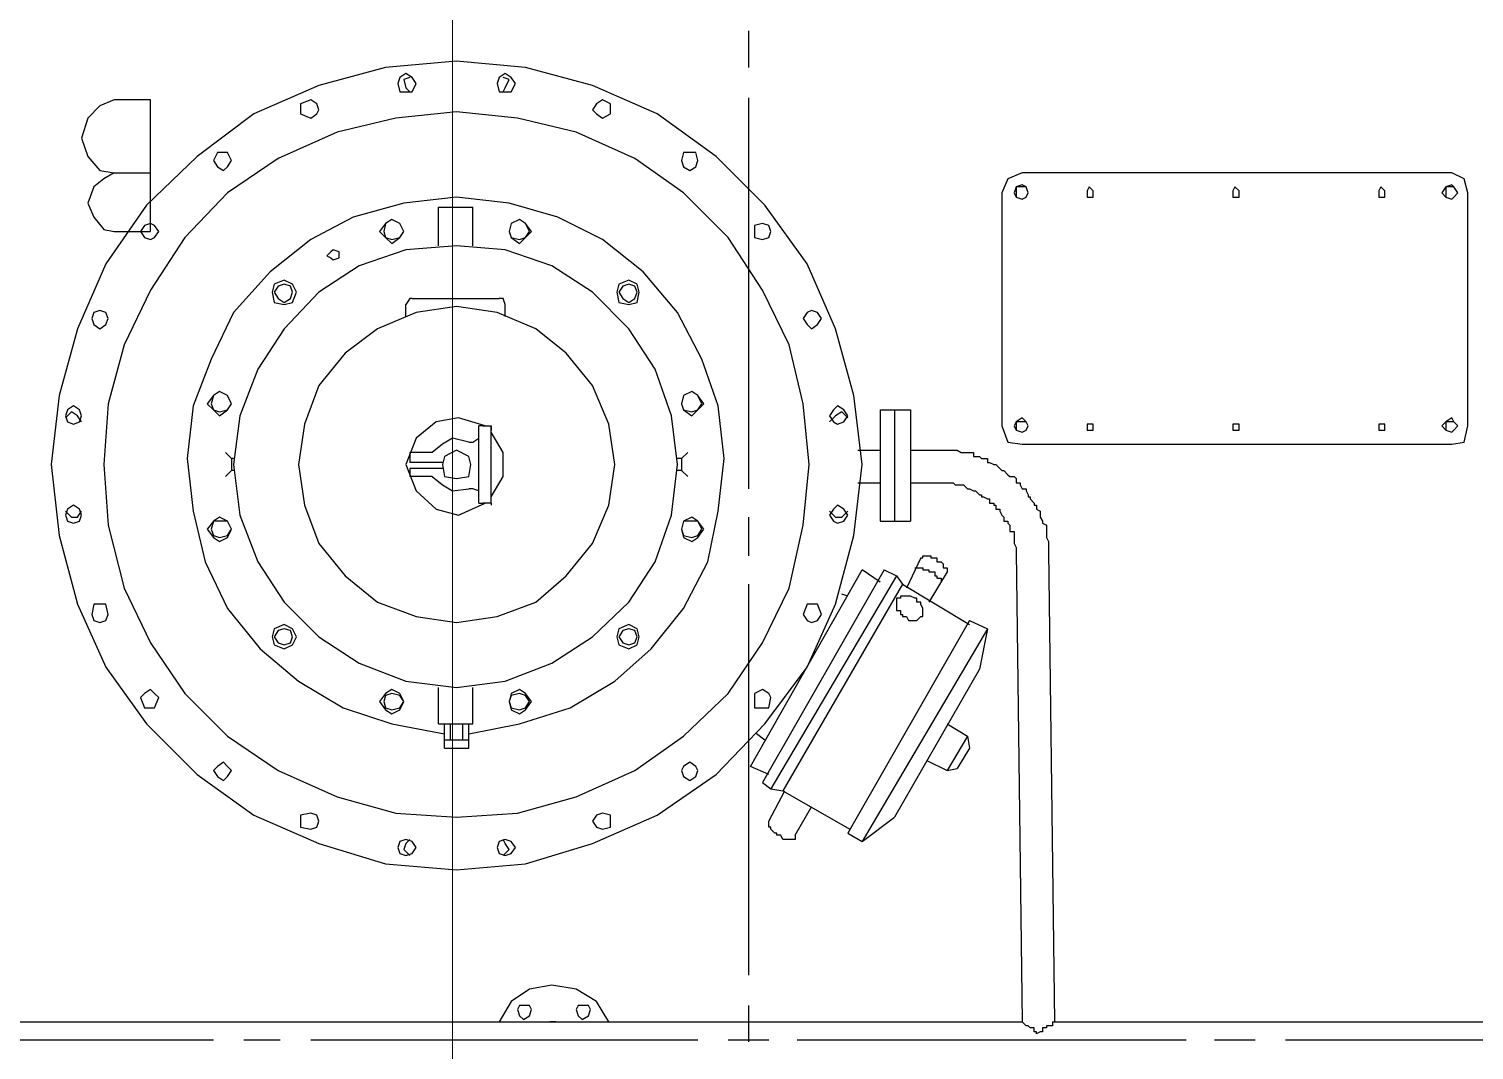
# Model space of a CAD drawing. Header units: millimetres. Extents: x 37084 to 180780, y -153145 to -16322.
# Drawn here: x 72745 to 74228, y -115757 to -114709 of the extents above; entities that cross this region are included whole.
import ezdxf

# ---------------------------------------------------------------- set-up
doc = ezdxf.new("R2010")
doc.units = ezdxf.units.MM
doc.header["$MEASUREMENT"] = 0
doc.linetypes.add('CONTINU', pattern=[0])
doc.layers.add('00', color=5, linetype='Continuous', lineweight=9)
doc.layers.add('1_Day dan', color=5, linetype='Continuous')

# ---------------------------------------------------------------- blocks, each defined once
blk = doc.blocks.new('MBA')
at = {"color": 0, "linetype": 'ByBlock', "lineweight": 25}
for points in [[(1955845, 287177.6), (1955845, 287140.1)], [(1955129.4, 286732.4), (1955137.7, 286659.6), (1955156.5, 286588.9), (1955185.6, 286524.4), (1955227.2, 286466.2), (1955279.2, 286414.2), (1955337.4, 286372.6), (1955404, 286343.4), (1955472.6, 286322.6), (1955545.4, 286316.4), (1955616.2, 286322.6), (1955684.8, 286343.4), (1955751.4, 286372.6), (1955811.7, 286414.2), (1955861.6, 286466.2), (1955905.3, 286524.4), (1955934.4, 286588.9), (1955953.2, 286659.6), (1955961.5, 286732.4), (1955953.2, 286803.2), (1955934.4, 286871.8), (1955905.3, 286938.4), (1955861.6, 286998.7), (1955811.7, 287048.6), (1955751.4, 287092.3), (1955684.8, 287121.4), (1955616.2, 287140.1), (1955545.4, 287146.4), (1955472.6, 287140.1), (1955404, 287121.4), (1955337.4, 287092.3), (1955279.2, 287048.6), (1955227.2, 286998.7), (1955185.6, 286938.4), (1955156.5, 286871.8), (1955137.7, 286803.2), (1955129.4, 286732.4)], [(1955485.1, 287123.5), (1955487.2, 287115.2), (1955493.4, 287115.2), (1955499.7, 287115.2), (1955503.8, 287123.5), (1955499.7, 287129.7), (1955493.4, 287133.9), (1955487.2, 287129.7), (1955485.1, 287123.5)], [(1955497.6, 287129.7), (1955491.4, 287127.7), (1955493.4, 287119.3), (1955497.6, 287115.2)], [(1955587, 287123.5), (1955589.1, 287115.2), (1955595.4, 287115.2), (1955601.6, 287115.2), (1955605.8, 287123.5), (1955601.6, 287129.7), (1955595.4, 287133.9), (1955589.1, 287129.7), (1955587, 287123.5)], [(1955593.3, 287115.2), (1955595.4, 287119.3), (1955599.5, 287127.7), (1955593.3, 287129.7)], [(1955845, 287108.9), (1955845, 286707.5)], [(1955231.3, 287106.9), (1955193.9, 287106.9), (1955179.3, 287100.6), (1955166.9, 287088.1), (1955160.6, 287067.3), (1955166.9, 287048.6), (1955179.3, 287034.1), (1955193.9, 287032), (1955231.3, 287032)], [(1955193.9, 287032), (1955183.5, 287025.7), (1955173.1, 287017.4), (1955166.9, 287000.8), (1955173.1, 286986.2), (1955183.5, 286973.7), (1955193.9, 286971.7), (1955231.3, 286971.7), (1955231.3, 287106.9)], [(1955183.5, 286732.4), (1955187.7, 286670), (1955204.3, 286605.5), (1955231.3, 286549.4), (1955266.7, 286497.4), (1955310.4, 286453.7), (1955362.4, 286418.3), (1955422.7, 286391.3), (1955483, 286374.6), (1955545.4, 286370.5), (1955607.8, 286374.6), (1955668.2, 286391.3), (1955728.5, 286418.3), (1955778.4, 286453.7), (1955824.2, 286497.4), (1955859.5, 286549.4), (1955886.6, 286605.5), (1955901.1, 286670), (1955907.4, 286732.4), (1955901.1, 286794.8), (1955886.6, 286855.2), (1955859.5, 286911.3), (1955824.2, 286965.4), (1955778.4, 287011.2), (1955728.5, 287046.5), (1955668.2, 287073.6), (1955607.8, 287088.1), (1955545.4, 287094.4), (1955483, 287088.1), (1955422.7, 287073.6), (1955362.4, 287046.5), (1955310.4, 287011.2), (1955266.7, 286965.4), (1955231.3, 286911.3), (1955204.3, 286855.2), (1955187.7, 286794.8), (1955183.5, 286732.4)], [(1955385.3, 287096.5), (1955385.3, 287092.3), (1955395.7, 287088.1), (1955401.9, 287092.3), (1955404, 287096.5), (1955401.9, 287102.7), (1955395.7, 287106.9), (1955385.3, 287102.7), (1955385.3, 287096.5)], [(1955684.8, 287096.5), (1955689, 287092.3), (1955695.2, 287088.1), (1955703.5, 287092.3), (1955703.5, 287096.5), (1955703.5, 287102.7), (1955695.2, 287106.9), (1955689, 287102.7), (1955684.8, 287096.5)], [(1955295.8, 287044.5), (1955300, 287038.2), (1955306.2, 287034.1), (1955310.4, 287038.2), (1955314.5, 287044.5), (1955310.4, 287052.8), (1955306.2, 287052.8), (1955300, 287052.8), (1955295.8, 287044.5)], [(1955776.3, 287044.5), (1955778.4, 287038.2), (1955784.7, 287034.1), (1955790.9, 287038.2), (1955793, 287044.5), (1955790.9, 287052.8), (1955784.7, 287052.8), (1955778.4, 287052.8), (1955776.3, 287044.5)], [(1956125.8, 287032), (1956111.2, 287025.7), (1956105, 287011.2)], [(1956566.8, 287032), (1956125.8, 287032)], [(1956583.4, 287011.2), (1956579.3, 287025.7), (1956566.8, 287032)], [(1955557.9, 286455.8), (1955609.9, 286466.2), (1955661.9, 286482.8), (1955707.7, 286509.9), (1955745.1, 286543.1), (1955778.4, 286584.7), (1955803.4, 286632.6), (1955813.8, 286684.6), (1955820, 286738.7), (1955813.8, 286792.8), (1955797.1, 286840.6), (1955772.2, 286888.4), (1955736.8, 286930.1), (1955695.2, 286963.3), (1955649.4, 286986.2), (1955599.5, 287000.8), (1955545.4, 287007), (1955491.4, 287000.8), (1955439.4, 286986.2), (1955395.7, 286963.3), (1955354.1, 286930.1), (1955316.6, 286888.4), (1955293.7, 286840.6), (1955275, 286792.8), (1955268.8, 286738.7), (1955275, 286684.6), (1955287.5, 286632.6), (1955310.4, 286584.7), (1955343.7, 286543.1), (1955383.2, 286509.9), (1955429, 286482.8), (1955478.9, 286466.2), (1955533, 286455.8)], [(1956105, 287011.2), (1956105, 286772)], [(1956117.5, 287011.2), (1956119.6, 287007), (1956125.8, 287004.9), (1956130, 287007), (1956132, 287011.2), (1956130, 287017.4), (1956125.8, 287019.5), (1956119.6, 287017.4), (1956117.5, 287011.2)], [(1956119.6, 287011.2), (1956119.6, 287007), (1956125.8, 287004.9), (1956130, 287007), (1956132, 287011.2), (1956130, 287017.4), (1956125.8, 287017.4), (1956119.6, 287017.4), (1956119.6, 287011.2)], [(1956192.4, 287011.2), (1956192.4, 287007), (1956194.5, 287007), (1956198.6, 287007), (1956198.6, 287011.2), (1956198.6, 287013.3), (1956194.5, 287017.4), (1956192.4, 287013.3), (1956192.4, 287011.2)], [(1956342.1, 287011.2), (1956342.1, 287007), (1956344.2, 287007), (1956348.4, 287007), (1956348.4, 287011.2), (1956348.4, 287013.3), (1956344.2, 287017.4), (1956342.1, 287013.3), (1956342.1, 287011.2)], [(1956491.9, 287011.2), (1956491.9, 287007), (1956494, 287007), (1956498.2, 287007), (1956498.2, 287011.2), (1956498.2, 287013.3), (1956494, 287017.4), (1956491.9, 287013.3), (1956491.9, 287011.2)], [(1956556.4, 287011.2), (1956560.6, 287007), (1956566.8, 287004.9), (1956568.9, 287007), (1956573, 287011.2), (1956568.9, 287017.4), (1956566.8, 287019.5), (1956560.6, 287017.4), (1956556.4, 287011.2)], [(1956560.6, 287011.2), (1956560.6, 287007), (1956566.8, 287004.9), (1956568.9, 287007), (1956573, 287011.2), (1956568.9, 287017.4), (1956566.8, 287017.4), (1956560.6, 287017.4), (1956560.6, 287011.2)], [(1956583.4, 286772), (1956583.4, 287011.2)], [(1955526.7, 286996.6), (1955562.1, 286996.6)], [(1955526.7, 286957.1), (1955526.7, 286996.6)], [(1955562.1, 286957.1), (1955562.1, 286996.6)], [(1955220.9, 286971.7), (1955225.1, 286965.4), (1955231.3, 286963.3), (1955235.5, 286965.4), (1955239.7, 286971.7), (1955235.5, 286977.9), (1955231.3, 286980), (1955225.1, 286977.9), (1955220.9, 286971.7)], [(1955466.4, 286971.7), (1955472.6, 286965.4), (1955478.9, 286959.2), (1955487.2, 286965.4), (1955491.4, 286971.7), (1955487.2, 286980), (1955478.9, 286984.1), (1955472.6, 286980), (1955466.4, 286971.7)], [(1955470.6, 286971.7), (1955472.6, 286965.4), (1955478.9, 286963.3), (1955487.2, 286965.4), (1955491.4, 286971.7), (1955487.2, 286980), (1955478.9, 286984.1), (1955472.6, 286980), (1955470.6, 286971.7)], [(1955599.5, 286971.7), (1955601.6, 286965.4), (1955609.9, 286959.2), (1955616.2, 286965.4), (1955622.4, 286971.7), (1955616.2, 286980), (1955609.9, 286984.1), (1955601.6, 286980), (1955599.5, 286971.7)], [(1955599.5, 286971.7), (1955601.6, 286965.4), (1955609.9, 286963.3), (1955616.2, 286965.4), (1955620.3, 286971.7), (1955616.2, 286980), (1955609.9, 286984.1), (1955601.6, 286980), (1955599.5, 286971.7)], [(1955851.2, 286971.7), (1955851.2, 286965.4), (1955859.5, 286963.3), (1955865.8, 286965.4), (1955867.9, 286971.7), (1955865.8, 286977.9), (1955859.5, 286980), (1955851.2, 286977.9), (1955851.2, 286971.7)], [(1955316.6, 286732.4), (1955322.9, 286680.4), (1955341.6, 286632.6), (1955368.6, 286591), (1955404, 286555.6), (1955445.6, 286528.6), (1955493.4, 286509.9), (1955545.4, 286503.6), (1955595.4, 286509.9), (1955643.2, 286528.6), (1955684.8, 286555.6), (1955722.3, 286591), (1955749.3, 286632.6), (1955765.9, 286680.4), (1955772.2, 286732.4), (1955765.9, 286782.4), (1955749.3, 286830.2), (1955722.3, 286871.8), (1955684.8, 286909.2), (1955643.2, 286936.3), (1955595.4, 286952.9), (1955545.4, 286957.1), (1955493.4, 286952.9), (1955445.6, 286936.3), (1955404, 286909.2), (1955368.6, 286871.8), (1955341.6, 286830.2), (1955322.9, 286782.4), (1955316.6, 286732.4)], [(1955412.3, 286946.7), (1955416.5, 286944.6), (1955418.6, 286942.5), (1955424.8, 286944.6), (1955424.8, 286946.7), (1955424.8, 286950.9), (1955418.6, 286952.9), (1955416.5, 286950.9), (1955412.3, 286946.7)], [(1955356.1, 286909.2), (1955358.2, 286898.8), (1955368.6, 286896.8), (1955376.9, 286898.8), (1955381.1, 286909.2), (1955376.9, 286917.6), (1955368.6, 286921.7), (1955358.2, 286917.6), (1955356.1, 286909.2)], [(1955358.2, 286909.2), (1955362.4, 286903), (1955368.6, 286898.8), (1955374.9, 286903), (1955376.9, 286909.2), (1955374.9, 286915.5), (1955368.6, 286917.6), (1955362.4, 286915.5), (1955358.2, 286909.2)], [(1955709.8, 286909.2), (1955711.9, 286898.8), (1955722.3, 286896.8), (1955730.6, 286898.8), (1955732.7, 286909.2), (1955730.6, 286917.6), (1955722.3, 286921.7), (1955711.9, 286917.6), (1955709.8, 286909.2)], [(1955711.9, 286909.2), (1955716, 286903), (1955722.3, 286898.8), (1955728.5, 286903), (1955730.6, 286909.2), (1955728.5, 286915.5), (1955722.3, 286917.6), (1955716, 286915.5), (1955711.9, 286909.2)], [(1955499.7, 286903), (1955497.6, 286903), (1955493.4, 286896.8)], [(1955499.7, 286903), (1955589.1, 286903)], [(1955595.4, 286896.8), (1955593.3, 286903), (1955589.1, 286903)], [(1955171, 286882.2), (1955173.1, 286876), (1955179.3, 286871.8), (1955185.6, 286876), (1955187.7, 286882.2), (1955185.6, 286888.4), (1955179.3, 286890.5), (1955173.1, 286888.4), (1955171, 286882.2)], [(1955383.2, 286732.4), (1955389.4, 286690.8), (1955404, 286651.3), (1955431, 286618), (1955464.3, 286591), (1955503.8, 286576.4), (1955545.4, 286570.2), (1955587, 286576.4), (1955626.6, 286591), (1955657.8, 286618), (1955684.8, 286651.3), (1955701.5, 286690.8), (1955707.7, 286732.4), (1955701.5, 286774), (1955684.8, 286813.6), (1955657.8, 286846.8), (1955626.6, 286871.8), (1955587, 286888.4), (1955545.4, 286894.7), (1955503.8, 286888.4), (1955464.3, 286871.8), (1955431, 286846.8), (1955404, 286813.6), (1955389.4, 286774), (1955383.2, 286732.4)], [(1955493.4, 286884.3), (1955493.4, 286896.8)], [(1955595.4, 286884.3), (1955595.4, 286896.8)], [(1955901.1, 286882.2), (1955905.3, 286876), (1955909.5, 286871.8), (1955915.7, 286876), (1955919.9, 286882.2), (1955915.7, 286888.4), (1955909.5, 286890.5), (1955905.3, 286888.4), (1955901.1, 286882.2)], [(1955289.6, 286794.8), (1955295.8, 286788.6), (1955302.1, 286782.4), (1955310.4, 286788.6), (1955314.5, 286794.8), (1955310.4, 286803.2), (1955302.1, 286807.3), (1955295.8, 286803.2), (1955289.6, 286794.8)], [(1955293.7, 286794.8), (1955295.8, 286788.6), (1955302.1, 286786.5), (1955310.4, 286788.6), (1955314.5, 286794.8), (1955310.4, 286803.2), (1955302.1, 286807.3), (1955295.8, 286803.2), (1955293.7, 286794.8)], [(1955776.3, 286794.8), (1955778.4, 286788.6), (1955786.7, 286782.4), (1955793, 286788.6), (1955799.2, 286794.8), (1955793, 286803.2), (1955786.7, 286807.3), (1955778.4, 286803.2), (1955776.3, 286794.8)], [(1955776.3, 286794.8), (1955778.4, 286788.6), (1955786.7, 286786.5), (1955793, 286788.6), (1955797.1, 286794.8), (1955793, 286803.2), (1955786.7, 286807.3), (1955778.4, 286803.2), (1955776.3, 286794.8)], [(1955144, 286782.4), (1955146.1, 286776.1), (1955152.3, 286774), (1955158.5, 286776.1), (1955160.6, 286782.4), (1955158.5, 286788.6), (1955152.3, 286792.8), (1955146.1, 286788.6), (1955144, 286782.4)], [(1955160.6, 286776.1), (1955156.5, 286782.4), (1955150.2, 286786.5), (1955144, 286780.3)], [(1955928.2, 286782.4), (1955932.4, 286776.1), (1955936.5, 286774), (1955942.8, 286776.1), (1955946.9, 286782.4), (1955942.8, 286788.6), (1955936.5, 286792.8), (1955932.4, 286788.6), (1955928.2, 286782.4)], [(1955946.9, 286780.3), (1955940.7, 286786.5), (1955934.4, 286782.4), (1955928.2, 286776.1)], [(1955980.2, 286788.6), (1955994.8, 286788.6)], [(1955980.2, 286788.6), (1955980.2, 286674.2)], [(1955994.8, 286788.6), (1956011.4, 286788.6)], [(1955994.8, 286788.6), (1955994.8, 286674.2)], [(1955994.8, 286788.6), (1955994.8, 286674.2)], [(1956011.4, 286788.6), (1956011.4, 286674.2)], [(1955574.6, 286772), (1955547.5, 286780.3), (1955524.6, 286776.1), (1955503.8, 286759.5), (1955493.4, 286732.4), (1955503.8, 286705.4), (1955524.6, 286686.7), (1955547.5, 286680.4), (1955574.6, 286692.9)], [(1955568.3, 286692.9), (1955568.3, 286772)], [(1955572.5, 286772), (1955568.3, 286772)], [(1955572.5, 286772), (1955580.8, 286772)], [(1955580.8, 286692.9), (1955580.8, 286772)], [(1955580.8, 286772), (1955580.8, 286767.8)], [(1956105, 286772), (1956111.2, 286755.3), (1956125.8, 286753.2)], [(1956117.5, 286772), (1956119.6, 286767.8), (1956125.8, 286765.7), (1956130, 286767.8), (1956132, 286772), (1956130, 286776.1), (1956125.8, 286780.3), (1956119.6, 286776.1), (1956117.5, 286772)], [(1956119.6, 286772), (1956119.6, 286767.8), (1956125.8, 286765.7), (1956130, 286767.8), (1956132, 286772), (1956130, 286776.1), (1956125.8, 286776.1), (1956119.6, 286776.1), (1956119.6, 286772)], [(1956192.4, 286772), (1956192.4, 286767.8), (1956194.5, 286767.8), (1956198.6, 286767.8), (1956198.6, 286772), (1956198.6, 286774), (1956194.5, 286774), (1956192.4, 286774), (1956192.4, 286772)], [(1956342.1, 286772), (1956342.1, 286767.8), (1956344.2, 286767.8), (1956348.4, 286767.8), (1956348.4, 286772), (1956348.4, 286774), (1956344.2, 286774), (1956342.1, 286774), (1956342.1, 286772)], [(1956491.9, 286772), (1956491.9, 286767.8), (1956494, 286767.8), (1956498.2, 286767.8), (1956498.2, 286772), (1956498.2, 286774), (1956494, 286774), (1956491.9, 286774), (1956491.9, 286772)], [(1956556.4, 286772), (1956560.6, 286767.8), (1956566.8, 286765.7), (1956568.9, 286767.8), (1956573, 286772), (1956568.9, 286776.1), (1956566.8, 286780.3), (1956560.6, 286776.1), (1956556.4, 286772)], [(1956560.6, 286772), (1956560.6, 286767.8), (1956566.8, 286765.7), (1956568.9, 286767.8), (1956573, 286772), (1956568.9, 286776.1), (1956566.8, 286776.1), (1956560.6, 286776.1), (1956560.6, 286772)], [(1956566.8, 286753.2), (1956579.3, 286755.3), (1956583.4, 286772)], [(1955557.9, 286755.3), (1955541.3, 286759.5), (1955530.9, 286753.2), (1955520.5, 286744.9)], [(1955557.9, 286755.3), (1955562.1, 286755.3), (1955568.3, 286759.5), (1955568.3, 286765.7)], [(1955580.8, 286699.2), (1955593.3, 286720), (1955593.3, 286744.9), (1955580.8, 286765.7)], [(1956125.8, 286753.2), (1956566.8, 286753.2)], [(1955314.5, 286738.7), (1955308.3, 286744.9)], [(1955316.6, 286738.7), (1955314.5, 286738.7)], [(1955314.5, 286738.7), (1955314.5, 286726.2)], [(1955520.5, 286744.9), (1955497.6, 286744.9)], [(1955497.6, 286744.9), (1955497.6, 286734.5)], [(1955530.9, 286732.4), (1955533, 286720), (1955545.4, 286717.9), (1955557.9, 286720), (1955560, 286732.4), (1955557.9, 286740.8), (1955545.4, 286747), (1955533, 286740.8), (1955530.9, 286732.4)], [(1955776.3, 286738.7), (1955772.2, 286738.7)], [(1955776.3, 286738.7), (1955782.6, 286744.9)], [(1955776.3, 286738.7), (1955776.3, 286726.2)], [(1955957.3, 286747), (1955980.2, 286747)], [(1956011.4, 286747), (1956036.4, 286747)], [(1956036.4, 286747), (1956038.4, 286747), (1956042.6, 286747), (1956044.7, 286747), (1956048.8, 286747), (1956050.9, 286747), (1956055.1, 286747), (1956057.2, 286747), (1956059.2, 286747), (1956063.4, 286744.9), (1956065.5, 286744.9), (1956069.6, 286744.9), (1956071.7, 286744.9), (1956075.9, 286744.9), (1956075.9, 286740.8), (1956078, 286740.8), (1956082.1, 286740.8), (1956084.2, 286738.7), (1956086.3, 286738.7), (1956090.4, 286738.7), (1956090.4, 286734.5), (1956092.5, 286734.5), (1956096.7, 286732.4), (1956098.8, 286732.4), (1956102.9, 286728.3), (1956105, 286726.2), (1956107.1, 286726.2), (1956111.2, 286722), (1956113.3, 286720), (1956117.5, 286720), (1956119.6, 286717.9), (1956119.6, 286713.7), (1956123.7, 286713.7), (1956123.7, 286711.6), (1956125.8, 286707.5), (1956130, 286707.5), (1956130, 286705.4), (1956132, 286701.2), (1956132, 286699.2), (1956134.1, 286699.2), (1956134.1, 286697.1), (1956138.3, 286692.9), (1956138.3, 286690.8), (1956140.4, 286690.8), (1956140.4, 286686.7), (1956144.5, 286684.6), (1956144.5, 286680.4), (1956144.5, 286678.4), (1956146.6, 286674.2), (1956146.6, 286672.1), (1956150.8, 286670), (1956150.8, 286665.9), (1956150.8, 286663.8), (1956150.8, 286659.6), (1956150.8, 286657.5), (1956152.8, 286653.4), (1956152.8, 286651.3), (1956152.8, 286647.1), (1956152.8, 286645.1), (1956152.8, 286643)], [(1955314.5, 286726.2), (1955308.3, 286720)], [(1955316.6, 286726.2), (1955314.5, 286726.2)], [(1955530.9, 286734.5), (1955497.6, 286734.5)], [(1955530.9, 286728.3), (1955497.6, 286728.3)], [(1955497.6, 286728.3), (1955497.6, 286720)], [(1955776.3, 286726.2), (1955772.2, 286726.2)], [(1955776.3, 286726.2), (1955782.6, 286720)], [(1955520.5, 286720), (1955497.6, 286720)], [(1955520.5, 286720), (1955530.9, 286711.6), (1955541.3, 286705.4), (1955557.9, 286707.5)], [(1955957.3, 286713.7), (1955980.2, 286713.7)], [(1956011.4, 286713.7), (1956036.4, 286713.7)], [(1956036.4, 286713.7), (1956038.4, 286713.7), (1956042.6, 286713.7), (1956044.7, 286713.7), (1956048.8, 286713.7), (1956050.9, 286713.7), (1956055.1, 286713.7), (1956057.2, 286711.6), (1956059.2, 286711.6), (1956063.4, 286711.6), (1956065.5, 286711.6), (1956069.6, 286707.5), (1956071.7, 286707.5), (1956075.9, 286705.4), (1956078, 286705.4), (1956082.1, 286701.2), (1956084.2, 286701.2), (1956084.2, 286699.2), (1956086.3, 286699.2), (1956090.4, 286697.1), (1956092.5, 286697.1), (1956092.5, 286692.9), (1956096.7, 286692.9), (1956096.7, 286690.8), (1956098.8, 286690.8), (1956098.8, 286686.7), (1956102.9, 286686.7), (1956102.9, 286684.6), (1956105, 286680.4), (1956107.1, 286678.4), (1956107.1, 286674.2), (1956111.2, 286674.2), (1956111.2, 286672.1), (1956113.3, 286670), (1956113.3, 286665.9), (1956113.3, 286663.8), (1956117.5, 286663.8), (1956117.5, 286659.6), (1956117.5, 286657.5), (1956117.5, 286653.4), (1956117.5, 286651.3), (1956119.6, 286647.1), (1956119.6, 286645.1), (1956119.6, 286643)], [(1955568.3, 286699.2), (1955568.3, 286705.4), (1955562.1, 286707.5), (1955557.9, 286707.5)], [(1955144, 286680.4), (1955146.1, 286674.2), (1955152.3, 286672.1), (1955158.5, 286674.2), (1955160.6, 286680.4), (1955158.5, 286686.7), (1955152.3, 286690.8), (1955146.1, 286686.7), (1955144, 286680.4)], [(1955144, 286684.6), (1955150.2, 286678.4), (1955156.5, 286678.4), (1955160.6, 286684.6)], [(1955568.3, 286692.9), (1955572.5, 286692.9)], [(1955580.8, 286692.9), (1955572.5, 286692.9)], [(1955580.8, 286692.9), (1955580.8, 286690.8)], [(1955928.2, 286680.4), (1955932.4, 286674.2), (1955936.5, 286672.1), (1955942.8, 286674.2), (1955946.9, 286680.4), (1955942.8, 286686.7), (1955936.5, 286690.8), (1955932.4, 286686.7), (1955928.2, 286680.4)], [(1955928.2, 286684.6), (1955934.4, 286678.4), (1955940.7, 286678.4), (1955946.9, 286684.6)], [(1955289.6, 286665.9), (1955295.8, 286657.5), (1955302.1, 286653.4), (1955310.4, 286657.5), (1955314.5, 286665.9), (1955310.4, 286674.2), (1955302.1, 286678.4), (1955295.8, 286674.2), (1955289.6, 286665.9)], [(1955293.7, 286665.9), (1955295.8, 286659.6), (1955302.1, 286657.5), (1955310.4, 286659.6), (1955314.5, 286665.9), (1955310.4, 286674.2), (1955302.1, 286674.2), (1955295.8, 286674.2), (1955293.7, 286665.9)], [(1955776.3, 286665.9), (1955778.4, 286657.5), (1955786.7, 286653.4), (1955793, 286657.5), (1955799.2, 286665.9), (1955793, 286674.2), (1955786.7, 286678.4), (1955778.4, 286674.2), (1955776.3, 286665.9)], [(1955776.3, 286665.9), (1955778.4, 286659.6), (1955786.7, 286657.5), (1955793, 286659.6), (1955797.1, 286665.9), (1955793, 286674.2), (1955786.7, 286674.2), (1955778.4, 286674.2), (1955776.3, 286665.9)], [(1955845, 286678.4), (1955845, 286638.8)], [(1955980.2, 286674.2), (1955994.8, 286674.2)], [(1955994.8, 286674.2), (1956011.4, 286674.2)], [(1956021.8, 286636.7), (1956007.2, 286605.5)], [(1956021.8, 286636.7), (1956023.9, 286636.7), (1956023.9, 286638.8), (1956028, 286638.8), (1956030.1, 286638.8), (1956032.2, 286638.8), (1956032.2, 286636.7), (1956036.4, 286636.7), (1956038.4, 286636.7), (1956038.4, 286632.6), (1956042.6, 286632.6), (1956044.7, 286630.5), (1956044.7, 286626.3), (1956048.8, 286626.3), (1956048.8, 286624.3), (1956048.8, 286622.2)], [(1956119.6, 286643), (1956125.8, 286160.4)], [(1956152.8, 286643), (1956159.1, 286160.4)], [(1955847.1, 286422.5), (1955961.5, 286624.3)], [(1955984.4, 286624.3), (1955859.5, 286405.9)], [(1955980.2, 286611.8), (1955961.5, 286624.3)], [(1955984.4, 286624.3), (1955996.8, 286618)], [(1956015.6, 286626.3), (1956017.6, 286626.3), (1956021.8, 286626.3), (1956023.9, 286626.3), (1956023.9, 286624.3), (1956028, 286624.3), (1956030.1, 286624.3), (1956030.1, 286622.2)], [(1956048.8, 286622.2), (1956030.1, 286591)], [(1956030.1, 286622.2), (1956032.2, 286622.2), (1956036.4, 286622.2), (1956036.4, 286618), (1956038.4, 286618), (1956038.4, 286615.9), (1956042.6, 286615.9), (1956042.6, 286611.8)], [(1955845, 286609.7), (1955845, 286208.2)], [(1955996.8, 286618), (1955867.9, 286399.6)], [(1956003.1, 286609.7), (1955880.3, 286397.5)], [(1955996.8, 286618), (1956003.1, 286609.7)], [(1956003.1, 286609.7), (1956071.7, 286568.1)], [(1955946.9, 286597.2), (1955940.7, 286599.3)], [(1956023.9, 286578.5), (1956023.9, 286582.7), (1956023.9, 286584.7), (1956021.8, 286588.9), (1956021.8, 286591), (1956017.6, 286591), (1956017.6, 286595.1), (1956015.6, 286595.1), (1956011.4, 286597.2), (1956009.3, 286597.2), (1956007.2, 286597.2), (1956003.1, 286597.2), (1956001, 286597.2), (1956001, 286595.1), (1955996.8, 286595.1)], [(1955996.8, 286595.1), (1955996.8, 286591), (1955996.8, 286588.9), (1955996.8, 286584.7), (1955996.8, 286582.7), (1956001, 286582.7), (1956001, 286578.5), (1956003.1, 286578.5), (1956003.1, 286576.4), (1956007.2, 286576.4), (1956009.3, 286572.3), (1956011.4, 286572.3), (1956015.6, 286572.3), (1956017.6, 286572.3), (1956021.8, 286576.4), (1956023.9, 286576.4), (1956023.9, 286578.5)], [(1955171, 286578.5), (1955173.1, 286572.3), (1955179.3, 286570.2), (1955185.6, 286572.3), (1955187.7, 286578.5), (1955185.6, 286588.9), (1955179.3, 286588.9), (1955173.1, 286588.9), (1955171, 286578.5)], [(1955901.1, 286578.5), (1955905.3, 286572.3), (1955909.5, 286570.2), (1955915.7, 286572.3), (1955919.9, 286578.5), (1955915.7, 286588.9), (1955909.5, 286588.9), (1955905.3, 286588.9), (1955901.1, 286578.5)], [(1955356.1, 286555.6), (1955358.2, 286547.3), (1955368.6, 286543.1), (1955376.9, 286547.3), (1955381.1, 286555.6), (1955376.9, 286563.9), (1955368.6, 286568.1), (1955358.2, 286563.9), (1955356.1, 286555.6)], [(1955358.2, 286555.6), (1955362.4, 286549.4), (1955368.6, 286547.3), (1955374.9, 286549.4), (1955376.9, 286555.6), (1955374.9, 286561.9), (1955368.6, 286563.9), (1955362.4, 286561.9), (1955358.2, 286555.6)], [(1955709.8, 286555.6), (1955711.9, 286547.3), (1955722.3, 286543.1), (1955730.6, 286547.3), (1955732.7, 286555.6), (1955730.6, 286563.9), (1955722.3, 286568.1), (1955711.9, 286563.9), (1955709.8, 286555.6)], [(1955711.9, 286555.6), (1955716, 286549.4), (1955722.3, 286547.3), (1955728.5, 286549.4), (1955730.6, 286555.6), (1955728.5, 286561.9), (1955722.3, 286563.9), (1955716, 286561.9), (1955711.9, 286555.6)], [(1956071.7, 286572.3), (1955946.9, 286353.8)], [(1956090.4, 286563.9), (1955961.5, 286345.5)], [(1956071.7, 286572.3), (1956090.4, 286563.9)], [(1956090.4, 286563.9), (1956082.1, 286522.3)], [(1956082.1, 286522.3), (1955994.8, 286370.5)], [(1955220.9, 286493.2), (1955225.1, 286482.8), (1955231.3, 286482.8), (1955235.5, 286482.8), (1955239.7, 286493.2), (1955235.5, 286497.4), (1955231.3, 286501.5), (1955225.1, 286497.4), (1955220.9, 286493.2)], [(1955466.4, 286489.1), (1955472.6, 286480.7), (1955478.9, 286476.6), (1955487.2, 286480.7), (1955491.4, 286489.1), (1955487.2, 286497.4), (1955478.9, 286501.5), (1955472.6, 286497.4), (1955466.4, 286489.1)], [(1955526.7, 286466.2), (1955526.7, 286503.6)], [(1955562.1, 286466.2), (1955562.1, 286503.6)], [(1955599.5, 286489.1), (1955601.6, 286480.7), (1955609.9, 286476.6), (1955616.2, 286480.7), (1955622.4, 286489.1), (1955616.2, 286497.4), (1955609.9, 286501.5), (1955601.6, 286497.4), (1955599.5, 286489.1)], [(1955851.2, 286493.2), (1955851.2, 286482.8), (1955859.5, 286482.8), (1955865.8, 286482.8), (1955867.9, 286493.2), (1955865.8, 286497.4), (1955859.5, 286501.5), (1955851.2, 286497.4), (1955851.2, 286493.2)], [(1955470.6, 286489.1), (1955472.6, 286482.8), (1955478.9, 286480.7), (1955487.2, 286482.8), (1955491.4, 286489.1), (1955487.2, 286495.3), (1955478.9, 286497.4), (1955472.6, 286495.3), (1955470.6, 286489.1)], [(1955599.5, 286489.1), (1955601.6, 286482.8), (1955609.9, 286480.7), (1955616.2, 286482.8), (1955620.3, 286489.1), (1955616.2, 286495.3), (1955609.9, 286497.4), (1955601.6, 286495.3), (1955599.5, 286489.1)], [(1955526.7, 286466.2), (1955562.1, 286466.2)], [(1955533, 286449.5), (1955533, 286466.2)], [(1955539.2, 286449.5), (1955539.2, 286466.2)], [(1955551.7, 286449.5), (1955551.7, 286466.2)], [(1955557.9, 286449.5), (1955557.9, 286466.2)], [(1956048.8, 286466.2), (1956069.6, 286453.7)], [(1955557.9, 286449.5), (1955533, 286449.5)], [(1955533, 286441.2), (1955533, 286449.5)], [(1955557.9, 286441.2), (1955557.9, 286449.5)], [(1955861.6, 286449.5), (1955853.3, 286455.8)], [(1956069.6, 286453.7), (1956048.8, 286418.3)], [(1956069.6, 286453.7), (1956071.7, 286441.2)], [(1955295.8, 286418.3), (1955300, 286412.1), (1955306.2, 286407.9), (1955310.4, 286412.1), (1955314.5, 286418.3), (1955310.4, 286422.5), (1955306.2, 286426.7), (1955300, 286422.5), (1955295.8, 286418.3)], [(1955533, 286441.2), (1955557.9, 286441.2)], [(1955776.3, 286418.3), (1955778.4, 286412.1), (1955784.7, 286407.9), (1955790.9, 286412.1), (1955793, 286418.3), (1955790.9, 286422.5), (1955784.7, 286426.7), (1955778.4, 286422.5), (1955776.3, 286418.3)], [(1956028, 286428.7), (1956048.8, 286418.3)], [(1956071.7, 286441.2), (1956059.2, 286420.4)], [(1955865.8, 286414.2), (1955847.1, 286422.5)], [(1956048.8, 286418.3), (1956059.2, 286420.4)], [(1955859.5, 286405.9), (1955867.9, 286399.6)], [(1955865.8, 286366.3), (1955882.4, 286397.5)], [(1955867.9, 286399.6), (1955880.3, 286397.5)], [(1955880.3, 286397.5), (1955949, 286358)], [(1955385.3, 286366.3), (1955385.3, 286360.1), (1955395.7, 286358), (1955401.9, 286360.1), (1955404, 286366.3), (1955401.9, 286372.6), (1955395.7, 286374.6), (1955385.3, 286372.6), (1955385.3, 286366.3)], [(1955684.8, 286366.3), (1955689, 286360.1), (1955695.2, 286358), (1955703.5, 286360.1), (1955703.5, 286366.3), (1955703.5, 286372.6), (1955695.2, 286374.6), (1955689, 286372.6), (1955684.8, 286366.3)], [(1955892.8, 286351.8), (1955909.5, 286380.9)], [(1955961.5, 286345.5), (1955994.8, 286370.5)], [(1955874.1, 286351.8), (1955874.1, 286353.8), (1955872, 286353.8), (1955867.9, 286358), (1955867.9, 286360.1), (1955865.8, 286360.1), (1955865.8, 286364.2), (1955865.8, 286366.3)], [(1955946.9, 286353.8), (1955961.5, 286345.5)], [(1955485.1, 286339.3), (1955487.2, 286333), (1955493.4, 286331), (1955499.7, 286333), (1955503.8, 286339.3), (1955499.7, 286345.5), (1955493.4, 286347.6), (1955487.2, 286345.5), (1955485.1, 286339.3)], [(1955497.6, 286347.6), (1955493.4, 286343.4), (1955491.4, 286337.2), (1955497.6, 286331)], [(1955587, 286339.3), (1955589.1, 286333), (1955595.4, 286331), (1955601.6, 286333), (1955605.8, 286339.3), (1955601.6, 286345.5), (1955595.4, 286347.6), (1955589.1, 286345.5), (1955587, 286339.3)], [(1955593.3, 286331), (1955599.5, 286337.2), (1955595.4, 286343.4), (1955593.3, 286347.6)], [(1955892.8, 286351.8), (1955892.8, 286347.6), (1955888.7, 286347.6), (1955886.6, 286347.6), (1955882.4, 286347.6), (1955880.3, 286347.6), (1955878.3, 286351.8), (1955874.1, 286351.8)], [(1955701.5, 286160.4), (1955689, 286181.2), (1955668.2, 286193.7), (1955643.2, 286197.8), (1955620.3, 286193.7), (1955601.6, 286181.2), (1955589.1, 286160.4)], [(1955607.8, 286172.9), (1955609.9, 286166.6), (1955614.1, 286162.5), (1955620.3, 286166.6), (1955622.4, 286172.9), (1955620.3, 286177), (1955614.1, 286177), (1955609.9, 286177), (1955607.8, 286172.9)], [(1955668.2, 286172.9), (1955670.3, 286166.6), (1955674.4, 286162.5), (1955680.7, 286166.6), (1955682.7, 286172.9), (1955680.7, 286177), (1955674.4, 286177), (1955670.3, 286177), (1955668.2, 286172.9)], [(1955845, 286177), (1955845, 286139.6)], [(1954226.6, 286160.4), (1956125.8, 286160.4)], [(1955647.4, 286160.4), (1955641.1, 286160.4)], [(1956140.4, 286147.9), (1956140.4, 286150), (1956138.3, 286150), (1956138.3, 286154.2), (1956134.1, 286154.2), (1956132, 286156.2), (1956130, 286156.2), (1956125.8, 286160.4)], [(1956157, 286160.4), (1956157, 286156.2), (1956152.8, 286156.2), (1956150.8, 286156.2), (1956150.8, 286154.2), (1956146.6, 286154.2), (1956146.6, 286150), (1956144.5, 286150), (1956140.4, 286147.9)], [(1956157, 286160.4), (1957180.4, 286160.4)], [(1954894.4, 286141.7), (1955295.8, 286141.7)], [(1955327, 286141.7), (1955364.5, 286141.7)], [(1955395.7, 286141.7), (1955793, 286141.7)], [(1955824.2, 286141.7), (1955865.8, 286141.7)], [(1955894.9, 286141.7), (1956294.3, 286141.7)], [(1956323.4, 286141.7), (1956365, 286141.7)], [(1956396.2, 286141.7), (1956793.5, 286141.7)]]:
    blk.add_lwpolyline(points, dxfattribs=at)
blk = doc.blocks.new('LT220')
at = {"layer": '1_Day dan', "color": 0, "linetype": 'ByBlock', "lineweight": -2, "ltscale": 4500}
blk.add_line((484931.4, 49096), (484931.6, -12360.9), dxfattribs=at)

msp = doc.modelspace()

# ---------------------------------------------------------------- block references
at = {"layer": '00', "lineweight": 20, "ltscale": 4500}
msp.add_blockref('LT220', (-411751.6, -105303.5, 0), dxfattribs=at)
at = {"layer": '00', "linetype": 'CONTINU', "lineweight": 20}
msp.add_blockref('MBA', (-1882361.3, -401888.4, 0), dxfattribs=at)

doc.saveas('drawing.dxf')
